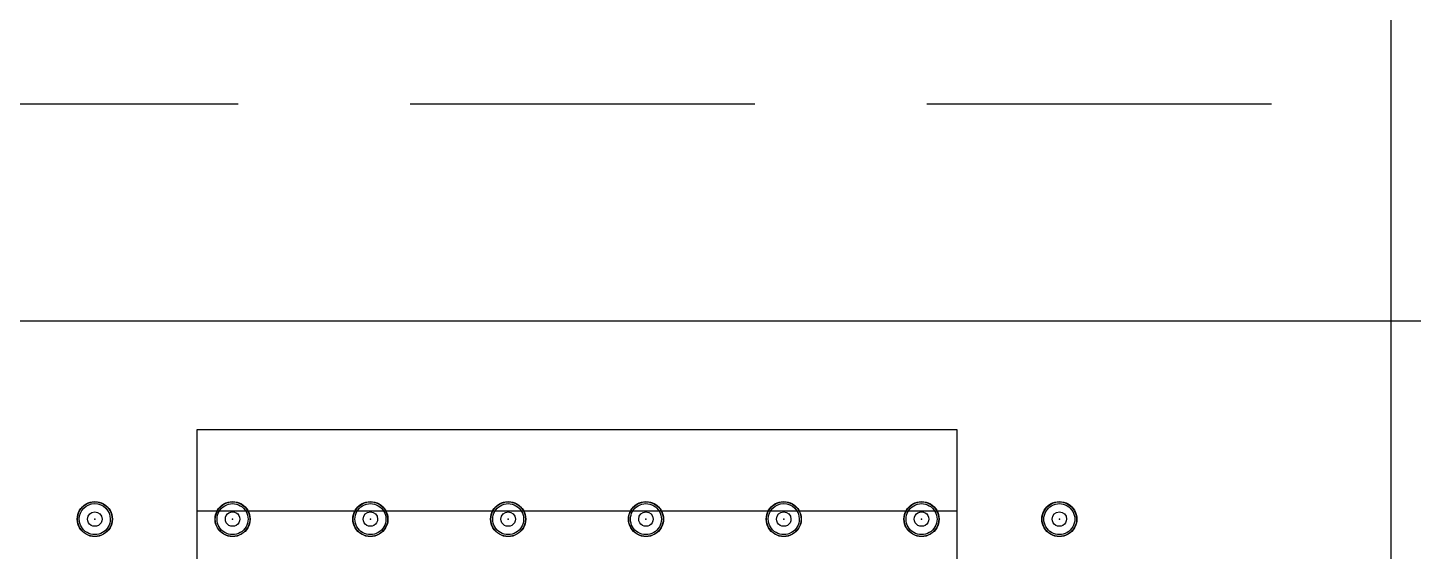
# Model space of a CAD drawing. Header units: millimetres. Extents: x 24815 to 37444, y -10619 to 6020.
# Drawn here: x 34913.79 to 34939.33, y 359.77 to 369.43 of the extents above; entities that cross this region are included whole.
import ezdxf

# ---------------------------------------------------------------- set-up
doc = ezdxf.new("R2010")
doc.units = ezdxf.units.MM
doc.linetypes.add('HIDDENX2', pattern=[19.05, 12.7, -6.35])

# ---------------------------------------------------------------- blocks, each defined once
blk = doc.blocks.new('A$C1A2F53D2')
at = {"color": 4}
for p, q in [((-11, 15), (67, 15)), ((48, -7), (48, 7)), ((48, 7), (64, 7)), ((49.5, -7), (49.5, 7)), ((64, -7), (48, -7))]:
    blk.add_line(p, q, dxfattribs=at)
blk = doc.blocks.new('A$C3CC6408C')
at = {"color": 2, "extrusion": (0, 0, -1)}
for centre, major_axis, start_param, end_param in [((-224.364, -33.05), (-0.229, 0.229), 5.497787, 8.63938), ((-224.364, -33.05), (-0.229, 0.229), 5.497787, 8.63938), ((-224.364, -33.05), (-0.225, 0.225), 5.497787, 8.63938), ((-224.364, -33.05), (-0.225, 0.225), 5.497787, 8.63938), ((-224.364, -33.05), (0.202, 0.202), 3.926991, 7.068583), ((-224.364, -33.05), (0.202, 0.202), 3.926991, 7.068583), ((-224.364, -33.05), (0.202, 0.202), 3.926991, 7.068583), ((-224.364, -33.05), (0.202, 0.202), 3.926991, 7.068583), ((-224.364, -33.05), (0.202, 0.202), 3.926991, 7.068583), ((-224.364, -33.05), (0.202, 0.202), 3.926991, 7.068583), ((-224.364, -33.05), (0.202, 0.202), 3.926991, 7.068583), ((-224.364, -33.05), (0.202, 0.202), 3.926991, 7.068583), ((-224.364, -33.05), (0.202, 0.202), 3.926991, 7.068583), ((-224.364, -33.05), (0.202, 0.202), 3.926991, 7.068583), ((-224.364, -33.05), (0.202, 0.202), 3.926991, 7.068583), ((-224.364, -33.05), (0.0943, 0.0943), 3.926991, 7.068583), ((-224.364, -33.05), (0.0943, 0.0943), 3.926991, 7.068583), ((-221.824, -33.05), (-0.229, 0.229), 5.497787, 8.63938), ((-221.824, -33.05), (-0.229, 0.229), 5.497787, 8.63938), ((-221.824, -33.05), (0.225, 0.225), 3.926991, 7.068583), ((-221.824, -33.05), (0.225, 0.225), 3.926991, 7.068583), ((-221.824, -33.05), (-0.202, 0.202), 5.497787, 8.63938), ((-221.824, -33.05), (-0.202, 0.202), 5.497787, 8.63938), ((-221.824, -33.05), (-0.202, 0.202), 5.497787, 8.63938), ((-221.824, -33.05), (-0.202, 0.202), 5.497787, 8.63938), ((-221.824, -33.05), (-0.202, 0.202), 5.497787, 8.63938), ((-221.824, -33.05), (-0.202, 0.202), 5.497787, 8.63938), ((-221.824, -33.05), (-0.202, 0.202), 5.497787, 8.63938), ((-221.824, -33.05), (-0.202, 0.202), 5.497787, 8.63938), ((-221.824, -33.05), (-0.202, 0.202), 5.497787, 8.63938), ((-221.824, -33.05), (-0.202, 0.202), 5.497787, 8.63938), ((-221.824, -33.05), (-0.202, 0.202), 5.497787, 8.63938), ((-221.824, -33.05), (-0.0943, 0.0943), 5.497787, 8.63938), ((-221.824, -33.05), (-0.0943, 0.0943), 5.497787, 8.63938), ((-219.284, -33.05), (-0.229, 0.229), 5.497787, 8.63938), ((-219.284, -33.05), (-0.229, 0.229), 5.497787, 8.63938), ((-219.284, -33.05), (0.225, 0.225), 3.926991, 7.068583), ((-219.284, -33.05), (0.225, 0.225), 3.926991, 7.068583), ((-219.284, -33.05), (-0.202, 0.202), 5.497787, 8.63938), ((-219.284, -33.05), (-0.202, 0.202), 5.497787, 8.63938), ((-219.284, -33.05), (-0.202, 0.202), 5.497787, 8.63938), ((-219.284, -33.05), (-0.202, 0.202), 5.497787, 8.63938), ((-219.284, -33.05), (-0.202, 0.202), 5.497787, 8.63938), ((-219.284, -33.05), (-0.202, 0.202), 5.497787, 8.63938), ((-219.284, -33.05), (-0.202, 0.202), 5.497787, 8.63938), ((-219.284, -33.05), (-0.202, 0.202), 5.497787, 8.63938), ((-219.284, -33.05), (-0.202, 0.202), 5.497787, 8.63938), ((-219.284, -33.05), (-0.202, 0.202), 5.497787, 8.63938), ((-219.284, -33.05), (-0.202, 0.202), 5.497787, 8.63938), ((-219.284, -33.05), (0.0943, 0.0943), 3.926991, 7.068583), ((-219.284, -33.05), (0.0943, 0.0943), 3.926991, 7.068583), ((-216.744, -33.05), (-0.229, 0.229), 5.497787, 8.63938), ((-216.744, -33.05), (-0.229, 0.229), 5.497787, 8.63938), ((-216.744, -33.05), (-0.225, 0.225), 5.497787, 8.63938), ((-216.744, -33.05), (-0.225, 0.225), 5.497787, 8.63938), ((-216.744, -33.05), (-0.202, 0.202), 5.497787, 8.63938), ((-216.744, -33.05), (-0.202, 0.202), 5.497787, 8.63938), ((-216.744, -33.05), (-0.202, 0.202), 5.497787, 8.63938), ((-216.744, -33.05), (-0.202, 0.202), 5.497787, 8.63938), ((-216.744, -33.05), (-0.202, 0.202), 5.497787, 8.63938), ((-216.744, -33.05), (-0.202, 0.202), 5.497787, 8.63938), ((-216.744, -33.05), (-0.202, 0.202), 5.497787, 8.63938), ((-216.744, -33.05), (-0.202, 0.202), 5.497787, 8.63938), ((-216.744, -33.05), (-0.202, 0.202), 5.497787, 8.63938), ((-216.744, -33.05), (-0.202, 0.202), 5.497787, 8.63938), ((-216.744, -33.05), (-0.202, 0.202), 5.497787, 8.63938), ((-216.744, -33.05), (0.0943, 0.0943), 3.926991, 7.068583), ((-216.744, -33.05), (0.0943, 0.0943), 3.926991, 7.068583), ((-214.204, -33.05), (-0.229, 0.229), 5.497787, 8.63938), ((-214.204, -33.05), (-0.229, 0.229), 5.497787, 8.63938), ((-214.204, -33.05), (-0.225, 0.225), 5.497787, 8.63938), ((-214.204, -33.05), (-0.225, 0.225), 5.497787, 8.63938), ((-214.204, -33.05), (-0.202, 0.202), 5.497787, 8.63938), ((-214.204, -33.05), (-0.202, 0.202), 5.497787, 8.63938), ((-214.204, -33.05), (-0.202, 0.202), 5.497787, 8.63938), ((-214.204, -33.05), (-0.202, 0.202), 5.497787, 8.63938), ((-214.204, -33.05), (-0.202, 0.202), 5.497787, 8.63938), ((-214.204, -33.05), (-0.202, 0.202), 5.497787, 8.63938), ((-214.204, -33.05), (-0.202, 0.202), 5.497787, 8.63938), ((-214.204, -33.05), (-0.202, 0.202), 5.497787, 8.63938), ((-214.204, -33.05), (-0.202, 0.202), 5.497787, 8.63938), ((-214.204, -33.05), (-0.202, 0.202), 5.497787, 8.63938), ((-214.204, -33.05), (-0.202, 0.202), 5.497787, 8.63938), ((-214.204, -33.05), (0.0943, 0.0943), 3.926991, 7.068583), ((-214.204, -33.05), (0.0943, 0.0943), 3.926991, 7.068583), ((-211.664, -33.05), (-0.229, 0.229), 5.497787, 8.63938), ((-211.664, -33.05), (-0.229, 0.229), 5.497787, 8.63938), ((-211.664, -33.05), (-0.225, 0.225), 5.497787, 8.63938), ((-211.664, -33.05), (-0.225, 0.225), 5.497787, 8.63938), ((-211.664, -33.05), (0.202, 0.202), 3.926991, 7.068583), ((-211.664, -33.05), (0.202, 0.202), 3.926991, 7.068583), ((-211.664, -33.05), (0.202, 0.202), 3.926991, 7.068583), ((-211.664, -33.05), (0.202, 0.202), 3.926991, 7.068583), ((-211.664, -33.05), (0.202, 0.202), 3.926991, 7.068583), ((-211.664, -33.05), (0.202, 0.202), 3.926991, 7.068583), ((-211.664, -33.05), (0.202, 0.202), 3.926991, 7.068583), ((-211.664, -33.05), (0.202, 0.202), 3.926991, 7.068583), ((-211.664, -33.05), (0.202, 0.202), 3.926991, 7.068583), ((-211.664, -33.05), (0.202, 0.202), 3.926991, 7.068583), ((-211.664, -33.05), (0.202, 0.202), 3.926991, 7.068583), ((-211.664, -33.05), (0.0943, 0.0943), 3.926991, 7.068583), ((-211.664, -33.05), (0.0943, 0.0943), 3.926991, 7.068583), ((-209.124, -33.05), (-0.229, 0.229), 5.497787, 8.63938), ((-209.124, -33.05), (-0.229, 0.229), 5.497787, 8.63938), ((-209.124, -33.05), (0.225, 0.225), 3.926991, 7.068583), ((-209.124, -33.05), (0.225, 0.225), 3.926991, 7.068583), ((-209.124, -33.05), (-0.202, 0.202), 5.497787, 8.63938), ((-209.124, -33.05), (-0.202, 0.202), 5.497787, 8.63938), ((-209.124, -33.05), (-0.202, 0.202), 5.497787, 8.63938), ((-209.124, -33.05), (-0.202, 0.202), 5.497787, 8.63938), ((-209.124, -33.05), (-0.202, 0.202), 5.497787, 8.63938), ((-209.124, -33.05), (-0.202, 0.202), 5.497787, 8.63938), ((-209.124, -33.05), (-0.202, 0.202), 5.497787, 8.63938), ((-209.124, -33.05), (-0.202, 0.202), 5.497787, 8.63938), ((-209.124, -33.05), (-0.202, 0.202), 5.497787, 8.63938), ((-209.124, -33.05), (-0.202, 0.202), 5.497787, 8.63938), ((-209.124, -33.05), (-0.202, 0.202), 5.497787, 8.63938), ((-209.124, -33.05), (-0.0943, 0.0943), 5.497787, 8.63938), ((-209.124, -33.05), (-0.0943, 0.0943), 5.497787, 8.63938), ((-206.584, -33.05), (-0.229, 0.229), 5.497787, 8.63938), ((-206.584, -33.05), (-0.229, 0.229), 5.497787, 8.63938), ((-206.584, -33.05), (0.225, 0.225), 3.926991, 7.068583), ((-206.584, -33.05), (0.225, 0.225), 3.926991, 7.068583), ((-206.584, -33.05), (-0.202, 0.202), 5.497787, 8.63938), ((-206.584, -33.05), (-0.202, 0.202), 5.497787, 8.63938), ((-206.584, -33.05), (-0.202, 0.202), 5.497787, 8.63938), ((-206.584, -33.05), (-0.202, 0.202), 5.497787, 8.63938), ((-206.584, -33.05), (-0.202, 0.202), 5.497787, 8.63938), ((-206.584, -33.05), (-0.202, 0.202), 5.497787, 8.63938), ((-206.584, -33.05), (-0.202, 0.202), 5.497787, 8.63938), ((-206.584, -33.05), (-0.202, 0.202), 5.497787, 8.63938), ((-206.584, -33.05), (-0.202, 0.202), 5.497787, 8.63938), ((-206.584, -33.05), (-0.202, 0.202), 5.497787, 8.63938), ((-206.584, -33.05), (-0.202, 0.202), 5.497787, 8.63938), ((-206.584, -33.05), (0.0943, 0.0943), 3.926991, 7.068583), ((-206.584, -33.05), (0.0943, 0.0943), 3.926991, 7.068583), ((-224.364, -33.05), (0.229, 0.229), 0.785398, 3.926991), ((-224.364, -33.05), (0.229, 0.229), 0.785398, 3.926991), ((-224.364, -33.05), (0.225, 0.225), 0.785398, 3.926991), ((-224.364, -33.05), (0.225, 0.225), 0.785398, 3.926991), ((-224.364, -33.05), (0.202, 0.202), 0.785398, 3.926991), ((-224.364, -33.05), (0.202, 0.202), 0.785398, 3.926991), ((-224.364, -33.05), (0.202, 0.202), 0.785398, 3.926991), ((-224.364, -33.05), (0.202, 0.202), 0.785398, 3.926991), ((-224.364, -33.05), (0.202, 0.202), 0.785398, 3.926991), ((-224.364, -33.05), (0.202, 0.202), 0.785398, 3.926991), ((-224.364, -33.05), (0.202, 0.202), 0.785398, 3.926991), ((-224.364, -33.05), (0.202, 0.202), 0.785398, 3.926991), ((-224.364, -33.05), (0.202, 0.202), 0.785398, 3.926991), ((-224.364, -33.05), (0.202, 0.202), 0.785398, 3.926991), ((-224.364, -33.05), (0.202, 0.202), 0.785398, 3.926991), ((-224.364, -33.05), (-0.0943, 0.0943), 2.356194, 5.497787), ((-224.364, -33.05), (-0.0943, 0.0943), 2.356194, 5.497787), ((-221.824, -33.05), (0.229, 0.229), 0.785398, 3.926991), ((-221.824, -33.05), (0.229, 0.229), 0.785398, 3.926991), ((-221.824, -33.05), (0.225, 0.225), 0.785398, 3.926991), ((-221.824, -33.05), (0.225, 0.225), 0.785398, 3.926991), ((-221.824, -33.05), (0.202, 0.202), 0.785398, 3.926991), ((-221.824, -33.05), (0.202, 0.202), 0.785398, 3.926991), ((-221.824, -33.05), (0.202, 0.202), 0.785398, 3.926991), ((-221.824, -33.05), (0.202, 0.202), 0.785398, 3.926991), ((-221.824, -33.05), (0.202, 0.202), 0.785398, 3.926991), ((-221.824, -33.05), (0.202, 0.202), 0.785398, 3.926991), ((-221.824, -33.05), (0.202, 0.202), 0.785398, 3.926991), ((-221.824, -33.05), (0.202, 0.202), 0.785398, 3.926991), ((-221.824, -33.05), (0.202, 0.202), 0.785398, 3.926991), ((-221.824, -33.05), (0.202, 0.202), 0.785398, 3.926991), ((-221.824, -33.05), (0.202, 0.202), 0.785398, 3.926991), ((-221.824, -33.05), (0.0943, 0.0943), 0.785398, 3.926991), ((-221.824, -33.05), (0.0943, 0.0943), 0.785398, 3.926991), ((-219.284, -33.05), (0.229, 0.229), 0.785398, 3.926991), ((-219.284, -33.05), (0.229, 0.229), 0.785398, 3.926991), ((-219.284, -33.05), (-0.225, 0.225), 2.356194, 5.497787), ((-219.284, -33.05), (-0.225, 0.225), 2.356194, 5.497787), ((-219.284, -33.05), (-0.202, 0.202), 2.356194, 5.497787), ((-219.284, -33.05), (-0.202, 0.202), 2.356194, 5.497787), ((-219.284, -33.05), (-0.202, 0.202), 2.356194, 5.497787), ((-219.284, -33.05), (-0.202, 0.202), 2.356194, 5.497787), ((-219.284, -33.05), (-0.202, 0.202), 2.356194, 5.497787), ((-219.284, -33.05), (-0.202, 0.202), 2.356194, 5.497787), ((-219.284, -33.05), (-0.202, 0.202), 2.356194, 5.497787), ((-219.284, -33.05), (-0.202, 0.202), 2.356194, 5.497787), ((-219.284, -33.05), (-0.202, 0.202), 2.356194, 5.497787), ((-219.284, -33.05), (-0.202, 0.202), 2.356194, 5.497787), ((-219.284, -33.05), (-0.202, 0.202), 2.356194, 5.497787), ((-219.284, -33.05), (0.0943, 0.0943), 0.785398, 3.926991), ((-219.284, -33.05), (0.0943, 0.0943), 0.785398, 3.926991), ((-216.744, -33.05), (0.229, 0.229), 0.785398, 3.926991), ((-216.744, -33.05), (0.229, 0.229), 0.785398, 3.926991), ((-216.744, -33.05), (-0.225, 0.225), 2.356194, 5.497787), ((-216.744, -33.05), (-0.225, 0.225), 2.356194, 5.497787), ((-216.744, -33.05), (-0.202, 0.202), 2.356194, 5.497787), ((-216.744, -33.05), (-0.202, 0.202), 2.356194, 5.497787), ((-216.744, -33.05), (-0.202, 0.202), 2.356194, 5.497787), ((-216.744, -33.05), (-0.202, 0.202), 2.356194, 5.497787), ((-216.744, -33.05), (-0.202, 0.202), 2.356194, 5.497787), ((-216.744, -33.05), (-0.202, 0.202), 2.356194, 5.497787), ((-216.744, -33.05), (-0.202, 0.202), 2.356194, 5.497787), ((-216.744, -33.05), (-0.202, 0.202), 2.356194, 5.497787), ((-216.744, -33.05), (-0.202, 0.202), 2.356194, 5.497787), ((-216.744, -33.05), (-0.202, 0.202), 2.356194, 5.497787), ((-216.744, -33.05), (-0.202, 0.202), 2.356194, 5.497787), ((-216.744, -33.05), (0.0943, 0.0943), 0.785398, 3.926991), ((-216.744, -33.05), (0.0943, 0.0943), 0.785398, 3.926991), ((-214.204, -33.05), (0.229, 0.229), 0.785398, 3.926991), ((-214.204, -33.05), (0.229, 0.229), 0.785398, 3.926991), ((-214.204, -33.05), (0.225, 0.225), 0.785398, 3.926991), ((-214.204, -33.05), (0.225, 0.225), 0.785398, 3.926991), ((-214.204, -33.05), (0.202, 0.202), 0.785398, 3.926991), ((-214.204, -33.05), (0.202, 0.202), 0.785398, 3.926991), ((-214.204, -33.05), (0.202, 0.202), 0.785398, 3.926991), ((-214.204, -33.05), (0.202, 0.202), 0.785398, 3.926991), ((-214.204, -33.05), (0.202, 0.202), 0.785398, 3.926991), ((-214.204, -33.05), (0.202, 0.202), 0.785398, 3.926991), ((-214.204, -33.05), (0.202, 0.202), 0.785398, 3.926991), ((-214.204, -33.05), (0.202, 0.202), 0.785398, 3.926991), ((-214.204, -33.05), (0.202, 0.202), 0.785398, 3.926991), ((-214.204, -33.05), (0.202, 0.202), 0.785398, 3.926991), ((-214.204, -33.05), (0.202, 0.202), 0.785398, 3.926991), ((-214.204, -33.05), (0.0943, 0.0943), 0.785398, 3.926991), ((-214.204, -33.05), (0.0943, 0.0943), 0.785398, 3.926991), ((-211.664, -33.05), (0.229, 0.229), 0.785398, 3.926991), ((-211.664, -33.05), (0.229, 0.229), 0.785398, 3.926991), ((-211.664, -33.05), (0.225, 0.225), 0.785398, 3.926991), ((-211.664, -33.05), (0.225, 0.225), 0.785398, 3.926991), ((-211.664, -33.05), (0.202, 0.202), 0.785398, 3.926991), ((-211.664, -33.05), (0.202, 0.202), 0.785398, 3.926991), ((-211.664, -33.05), (0.202, 0.202), 0.785398, 3.926991), ((-211.664, -33.05), (0.202, 0.202), 0.785398, 3.926991), ((-211.664, -33.05), (0.202, 0.202), 0.785398, 3.926991), ((-211.664, -33.05), (0.202, 0.202), 0.785398, 3.926991), ((-211.664, -33.05), (0.202, 0.202), 0.785398, 3.926991), ((-211.664, -33.05), (0.202, 0.202), 0.785398, 3.926991), ((-211.664, -33.05), (0.202, 0.202), 0.785398, 3.926991), ((-211.664, -33.05), (0.202, 0.202), 0.785398, 3.926991), ((-211.664, -33.05), (0.202, 0.202), 0.785398, 3.926991), ((-211.664, -33.05), (-0.0943, 0.0943), 2.356194, 5.497787), ((-211.664, -33.05), (-0.0943, 0.0943), 2.356194, 5.497787), ((-209.124, -33.05), (0.229, 0.229), 0.785398, 3.926991), ((-209.124, -33.05), (0.229, 0.229), 0.785398, 3.926991), ((-209.124, -33.05), (0.225, 0.225), 0.785398, 3.926991), ((-209.124, -33.05), (0.225, 0.225), 0.785398, 3.926991), ((-209.124, -33.05), (0.202, 0.202), 0.785398, 3.926991), ((-209.124, -33.05), (0.202, 0.202), 0.785398, 3.926991), ((-209.124, -33.05), (0.202, 0.202), 0.785398, 3.926991), ((-209.124, -33.05), (0.202, 0.202), 0.785398, 3.926991), ((-209.124, -33.05), (0.202, 0.202), 0.785398, 3.926991), ((-209.124, -33.05), (0.202, 0.202), 0.785398, 3.926991), ((-209.124, -33.05), (0.202, 0.202), 0.785398, 3.926991), ((-209.124, -33.05), (0.202, 0.202), 0.785398, 3.926991), ((-209.124, -33.05), (0.202, 0.202), 0.785398, 3.926991), ((-209.124, -33.05), (0.202, 0.202), 0.785398, 3.926991), ((-209.124, -33.05), (0.202, 0.202), 0.785398, 3.926991), ((-209.124, -33.05), (0.0943, 0.0943), 0.785398, 3.926991), ((-209.124, -33.05), (0.0943, 0.0943), 0.785398, 3.926991), ((-206.584, -33.05), (0.229, 0.229), 0.785398, 3.926991), ((-206.584, -33.05), (0.229, 0.229), 0.785398, 3.926991), ((-206.584, -33.05), (-0.225, 0.225), 2.356194, 5.497787), ((-206.584, -33.05), (-0.225, 0.225), 2.356194, 5.497787), ((-206.584, -33.05), (-0.202, 0.202), 2.356194, 5.497787), ((-206.584, -33.05), (-0.202, 0.202), 2.356194, 5.497787), ((-206.584, -33.05), (-0.202, 0.202), 2.356194, 5.497787), ((-206.584, -33.05), (-0.202, 0.202), 2.356194, 5.497787), ((-206.584, -33.05), (-0.202, 0.202), 2.356194, 5.497787), ((-206.584, -33.05), (-0.202, 0.202), 2.356194, 5.497787), ((-206.584, -33.05), (-0.202, 0.202), 2.356194, 5.497787), ((-206.584, -33.05), (-0.202, 0.202), 2.356194, 5.497787), ((-206.584, -33.05), (-0.202, 0.202), 2.356194, 5.497787), ((-206.584, -33.05), (-0.202, 0.202), 2.356194, 5.497787), ((-206.584, -33.05), (-0.202, 0.202), 2.356194, 5.497787), ((-206.584, -33.05), (0.0943, 0.0943), 0.785398, 3.926991), ((-206.584, -33.05), (0.0943, 0.0943), 0.785398, 3.926991)]:
    blk.add_ellipse(centre, major_axis=major_axis, ratio=1, start_param=start_param, end_param=end_param, dxfattribs=at)
at = {"color": 2}
for p in [(-224.364, -33.05), (-221.824, -33.05), (-219.284, -33.05), (-216.744, -33.05), (-214.204, -33.05), (-211.664, -33.05), (-209.124, -33.05), (-206.584, -33.05)]:
    blk.add_point(p, dxfattribs=at)
blk = doc.blocks.new('A$C5A2C6DAD')
at = {"linetype": 'HIDDENX2', "ltscale": 0.5}
blk.add_line((-12, -60.5), (-198, -60.5), dxfattribs=at)
blk = doc.blocks.new('A$C43293707')
at = {"color": 1}
blk.add_lwpolyline([(-20.5, -10), (209.5, -10), (209.5, 10), (-20.5, 10)], close=True, dxfattribs=at)
blk = doc.blocks.new('A$C2A0E6E33')
for name, p in [('A$C5A2C6DAD', (197, 0)), ('A$C3CC6408C', (311.474, -35.1)), ('A$C43293707', (96, -74.5))]:
    blk.add_blockref(name, p)
at = {"rotation": 270}
blk.add_blockref('A$C1A2F53D2', (96, -18.5), dxfattribs=at)
blk = doc.blocks.new('A$C5DC13BC3')
blk.add_blockref('A$C2A0E6E33', (-347, -418.5))

msp = doc.modelspace()

# ---------------------------------------------------------------- block references
msp.add_blockref('A$C5DC13BC3', (35174.91675, 847.01411))

doc.saveas('drawing.dxf')
